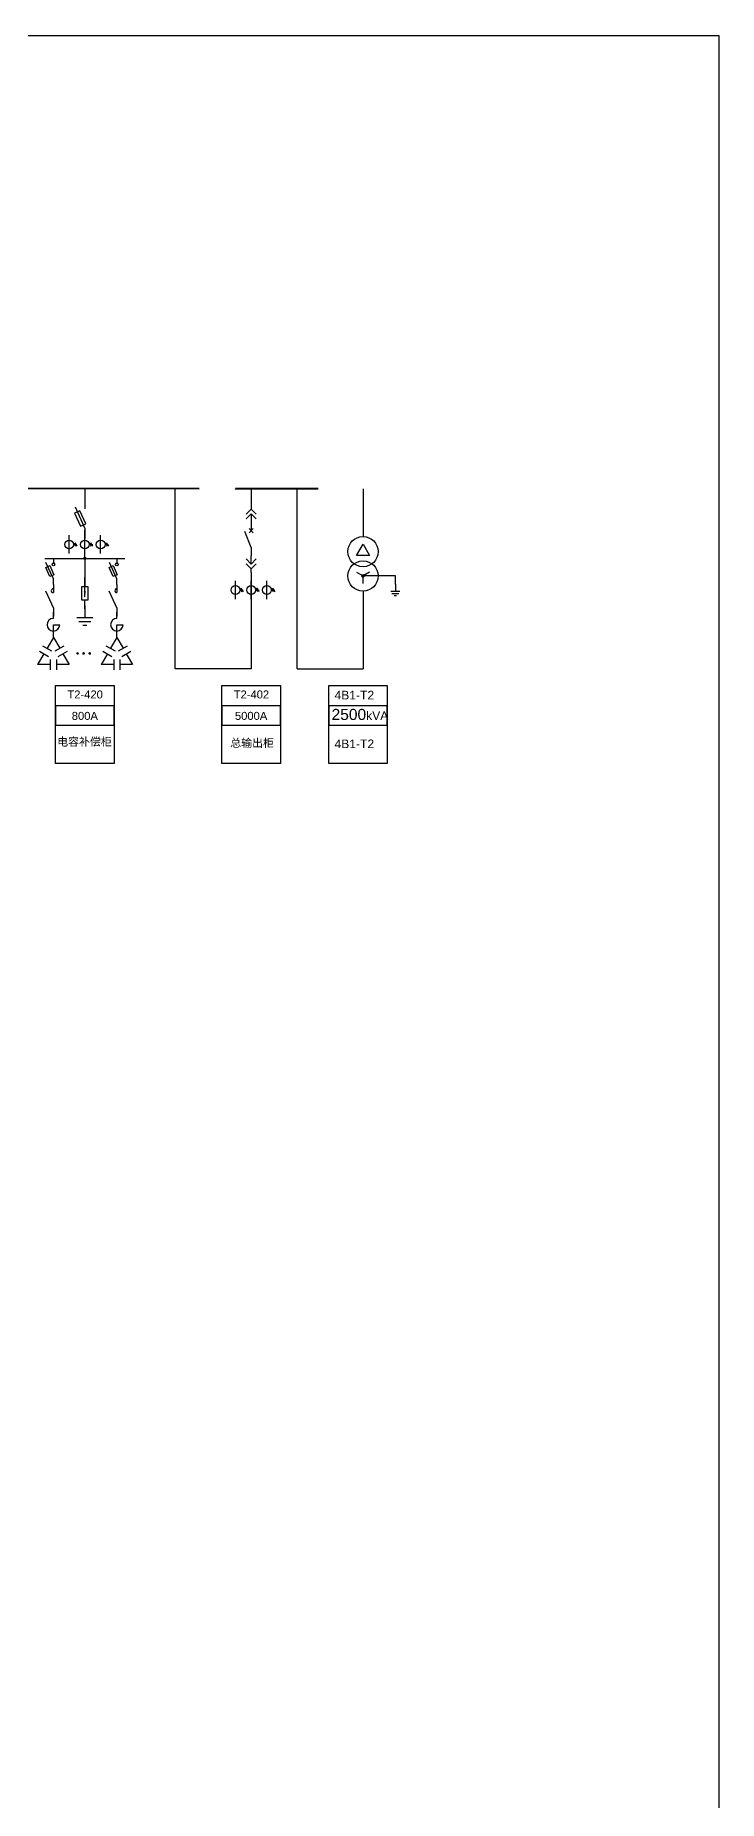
# Model space of a CAD drawing. Header units: millimetres. Extents: x -3460 to -460, y 6070 to 9130.
# Drawn here: x -1556.7 to -1495.8, y 6649.2 to 6806.5 of the extents above; entities that cross this region are included whole.
import ezdxf
from ezdxf.enums import TextEntityAlignment as Align

# ---------------------------------------------------------------- set-up
doc = ezdxf.new("R2010")
doc.units = ezdxf.units.MM
doc.header["$LTSCALE"] = 1000
doc.header["$MEASUREMENT"] = 0
doc.linetypes.add('CENTER', pattern=[2, 1.25, -0.25, 0.25, -0.25])
doc.linetypes.add('CONTINOUS', pattern=[0])
doc.styles.get("Standard").update_dxf_attribs({"font": 'arial.ttf'})

# ---------------------------------------------------------------- blocks, each defined once
blk = doc.blocks.new('DYDQAA05')
at = {"color": 0}
blk.add_lwpolyline([(0, 0), (0, -7)], dxfattribs=at)
blk = doc.blocks.new('DYDQAA03')
at = {"color": 0}
for points in [[(0, 0), (0, -1.5)], [(-2.12, -3.62), (0, -1.5)], [(-2.12, -5.62), (0, -3.5)], [(2.12, -3.62), (0, -1.5)], [(2.12, -5.62), (0, -3.5)], [(0, -3.5), (0, -7)]]:
    blk.add_lwpolyline(points, dxfattribs=at)
blk = doc.blocks.new('DYDQAA09')
at = {"color": 0}
blk.add_lwpolyline([(0, 0), (0, -3.5)], dxfattribs=at)
blk.add_lwpolyline([(0, 0), (0, -3.5)], dxfattribs=at)
blk.add_lwpolyline([(0, 0), (0, -3.5)], dxfattribs=at)
blk.add_lwpolyline([(0, 0), (0, -3.5)], dxfattribs=at)
blk.add_lwpolyline([(0, 0), (0, -3.5)], dxfattribs=at)
blk.add_lwpolyline([(0, 0), (0, -3.5)], dxfattribs=at)
blk.add_lwpolyline([(0, 0), (0, -3.5)], dxfattribs=at)
blk.add_lwpolyline([(0, 0), (0, -3.5)], dxfattribs=at)
blk.add_lwpolyline([(0, 0), (0, -3.5)], dxfattribs=at)
blk = doc.blocks.new('DYDQ0201')
at = {"color": 0}
for points in [[(0.86, -0.86), (-0.86, 0.86)], [(-0.86, -0.86), (0.86, 0.86)], [(0, -7), (-2.61, -0.37)]]:
    blk.add_lwpolyline(points, dxfattribs=at)
blk = doc.blocks.new('DYDQAA04')
at = {"color": 0}
for points in [[(0, -3.5), (0, 0)], [(-2.12, -1.38), (0, -3.5)], [(-2.12, -3.38), (0, -5.5)], [(2.12, -1.38), (0, -3.5)], [(2.12, -3.38), (0, -5.5)], [(0, -7), (0, -5.5)]]:
    blk.add_lwpolyline(points, dxfattribs=at)
blk = doc.blocks.new('A$C03DD39B5')
for p, q in [((417, 475), (283, 392)), ((417, 422), (283, 339)), ((350, 333), (350, 467))]:
    blk.add_line(p, q)
blk.add_lwpolyline([(700, 167), (0, 167)])
blk.add_circle((350, 167), 167)
blk = doc.blocks.new('$element$00000530')
for points in [[(-0.291, -0.342), (-0.139, -0.275), (0.017, -0.625), (-0.136, -0.693), (-0.291, -0.342)], [(0, -1), (0, -0.78), (-0.283, -0.152)], [(-0.05, -0.183), (0.05, -0.183)], [(0, 0), (0, -0.183)]]:
    blk.add_lwpolyline(points)
blk.add_circle((0, -0.233), 0.05)
at = {"flags": 9}
blk.add_attdef('S', (0, 0), '', height=0.00000667, dxfattribs=at)
blk = doc.blocks.new('M_M4')
blk.add_line((-0.25, -0.2), (0, -0.75))
for points in [[(0, 0), (0, -0.25)], [(0, -0.75), (0, -1)]]:
    blk.add_lwpolyline(points)
blk.add_arc((-0.008, -0.192), 0.0589, 81.8699, 278.1301)
at = {"width": 0.8, "flags": 9}
blk.add_attdef('S', (0.25, -0.5), '', height=0.2, dxfattribs=at)
blk = doc.blocks.new('M_M23')
for p, q in [((0, -0.5), (-0.25, -0.5)), ((0, -0.25), (0, -0.5))]:
    blk.add_line(p, q)
for points in [[(0, 0), (0, -0.25)], [(0, -0.75), (0, -1)]]:
    blk.add_lwpolyline(points)
blk.add_arc((0, -0.5), 0.25, 270, 180)
at = {"width": 0.8, "flags": 9}
blk.add_attdef('S', (0.25, -0.5), '', height=0.2, dxfattribs=at)
blk = doc.blocks.new('M_M44IVD')
for points in [[(0, 0), (-0.2, -0.346)], [(0, 0), (0.2, -0.346)], [(-0.3, -0.52), (-0.5, -0.866)], [(-0.444, -0.436), (-0.156, -0.603)], [(-0.344, -0.263), (-0.056, -0.43)], [(0.056, -0.43), (0.344, -0.263)], [(0.156, -0.603), (0.444, -0.436)], [(0.3, -0.52), (0.5, -0.866)], [(-0.1, -0.866), (-0.5, -0.866)], [(-0.1, -0.699), (-0.1, -1.033)], [(0.1, -0.699), (0.1, -1.033)], [(0.5, -0.866), (0.1, -0.866)]]:
    blk.add_lwpolyline(points)
at = {"width": 0.8, "flags": 9}
blk.add_attdef('S', (0.25, -0.5), '', height=0.2, dxfattribs=at)
blk = doc.blocks.new('M_M17')
for p, q in [((-0.1, -0.717), (-0.1, -0.283)), ((-0.1, -0.283), (0.1, -0.283)), ((0, -0.383), (0, -0.717)), ((0.1, -0.283), (0.1, -0.717)), ((0.1, -0.717), (-0.1, -0.717))]:
    blk.add_line(p, q)
for points in [[(0, 0), (0, -0.283)], [(0, -0.717), (0, -1)]]:
    blk.add_lwpolyline(points)
for points in [[(-0.033, -0.567), (0.033, -0.567), (0, -0.367), (0.033, -0.567)], [(0.033, -0.567), (0, -0.367), (-0.033, -0.567), (0.033, -0.567)], [(0, -0.367), (-0.033, -0.567), (0.033, -0.567), (0, -0.367)]]:
    blk.add_solid(points)
at = {"width": 0.8, "flags": 9}
blk.add_attdef('S', (0.25, -0.5), '', height=0.2, dxfattribs=at)
blk = doc.blocks.new('M_M24')
for p, q in [((-0.25, -0.375), (0.25, -0.375)), ((-0.1875, -0.5), (0.1875, -0.5)), ((-0.0625, -0.625), (0.0625, -0.625))]:
    blk.add_line(p, q)
blk.add_lwpolyline([(0, 0), (0, -0.375)])
at = {"width": 0.8, "flags": 9}
blk.add_attdef('S', (0.25, -0.5), '', height=0.2, dxfattribs=at)

msp = doc.modelspace()

# ---------------------------------------------------------------- linework, layer by layer
for p, q in [((-1544.21, 6750.04, -44804.56), (-1544.21, 6766.07, -44804.56)), ((-1533.34, 6750.04, -46589.94), (-1533.34, 6766.07, -44804.56)), ((-1527.48, 6766.07, -41979.02), (-1527.48, 6761.82, -46589.94)), ((-1528.07, 6760.13, -46589.94), (-1527.48, 6761.15, -46589.94)), ((-1528.07, 6760.13, -46589.94), (-1527.48, 6761.15, -46589.94)), ((-1527.48, 6761.15, -46589.94), (-1526.9, 6760.13, -46589.94)), ((-1555.06, 6759.87, -45778.87), (-1555.06, 6759.47, -45778.87)), ((-1552.26, 6759.96, -45778.87), (-1552.26, 6760.29, -45778.87)), ((-1526.9, 6760.13, -46589.94), (-1528.07, 6760.13, -46589.94)), ((-1537.44, 6757.83, -44804.56), (-1537.44, 6756.19, -44804.56)), ((-1528.07, 6758.64, -46589.94), (-1527.48, 6758.3, -46589.94)), ((-1527.49, 6758.41, -46589.94), (-1527.58, 6758.31, -46589.94)), ((-1527.45, 6758.4, -46589.94), (-1527.58, 6758.27, -46589.94)), ((-1527.53, 6758.4, -46589.94), (-1527.58, 6758.35, -46589.94)), ((-1527.43, 6758.39, -46589.94), (-1527.57, 6758.25, -46589.94)), ((-1527.41, 6758.37, -46589.94), (-1527.55, 6758.23, -46589.94)), ((-1527.4, 6758.36, -46589.94), (-1527.54, 6758.22, -46589.94)), ((-1527.38, 6758.32, -46589.94), (-1527.5, 6758.2, -46589.94)), ((-1526.9, 6758.64, -46589.94), (-1527.48, 6758.3, -46589.94)), ((-1527.38, 6758.3, -46589.94), (-1527.48, 6758.2, -46589.94)), ((-1527.48, 6757.63, -46589.94), (-1527.48, 6758.3, -46589.94)), ((-1524.6, 6758.3, -46589.94), (-1527.48, 6758.3, -46589.94)), ((-1537.44, 6756.19, -44804.56), (-1537.44, 6750.04, -44804.56)), ((-1527.48, 6756.95, -46589.94), (-1527.48, 6750.04, -46589.94)), ((-1525, 6756.95, -46589.94), (-1524.19, 6756.95, -46589.94)), ((-1524.9, 6756.75, -46589.94), (-1524.29, 6756.75, -46589.94)), ((-1524.7, 6756.55, -46589.94), (-1524.49, 6756.55, -46589.94)), ((-1537.44, 6750.04, -44804.56), (-1544.21, 6750.04, -44804.56)), ((-1533.34, 6750.04, -46589.94), (-1527.48, 6750.04, -46589.94))]:
    msp.add_line(p, q)
at = {"linetype": 'Continuous'}
for p, q in [((-1553.13, 6764.45, -45778.87), (-1552.26, 6762.52, -45778.87)), ((-1552.26, 6762.08, -45778.87), (-1552.26, 6762.37, -45778.87)), ((-1552.26, 6761.61, -45778.87), (-1552.26, 6762.25, -45778.87)), ((-1555.81, 6759.87, -45778.87), (-1548.7, 6759.87, -45778.87)), ((-1552.26, 6759.87, -45778.87), (-1552.26, 6757.4, -45778.87))]:
    msp.add_line(p, q, dxfattribs=at)
at = {"linetype": 'CENTER', "ltscale": 0.5}
msp.add_line((-1524.6, 6757.56, -46589.94), (-1524.6, 6758.3, -46589.94), dxfattribs=at)
at = {"color": 1, "lineweight": 30, "ltscale": 0.002916}
msp.add_lwpolyline([(-1850, 6806.47), (-1495.8, 6806.47), (-1495.8, 6491.47), (-1850, 6491.47)], close=True, dxfattribs=at)
at = {"color": 1, "lineweight": 40, "ltscale": 100}
for points, elevation in [([(-1542.09, 6766.07), (-1651.96, 6766.2), (-1651.96, 6766.2)], -45622.45), ([(-1531.47, 6766.07), (-1538.84, 6766.07), (-1538.84, 6766.07)], -45778.87)]:
    msp.add_lwpolyline(points, dxfattribs=dict(at, elevation=elevation))
at = {"linetype": 'Continuous', "elevation": -45778.87}
for points in [[(-1552.26, 6766.07), (-1552.26, 6764.28)], [(-1552.26, 6765.16), (-1552.26, 6764.28)], [(-1552.26, 6762.52), (-1552.26, 6761.65)]]:
    msp.add_lwpolyline(points, dxfattribs=at)
msp.add_lwpolyline([(-1552.64, 6762.73), (-1552.16, 6762.95), (-1552.69, 6764.11), (-1553.17, 6763.9)], close=True, dxfattribs=at)
at = {"elevation": -46589.94}
msp.add_lwpolyline([(-1524.6, 6757.56), (-1524.6, 6756.95)], dxfattribs=at)
at = {"lineweight": -2, "ltscale": 100, "elevation": -46065.14}
for points in [[(-1552.96, 6751.4, 0.117, 0.117, 1), (-1552.85, 6751.4, 0.117, 0.117, 1)], [(-1552.43, 6751.4, 0.117, 0.117, 1), (-1552.31, 6751.4, 0.117, 0.117, 1)], [(-1551.88, 6751.4, 0.117, 0.117, 1), (-1551.76, 6751.4, 0.117, 0.117, 1)]]:
    msp.add_lwpolyline(points, format="xyseb", close=True, dxfattribs=at)
for points, elevation in [([(-1554.86, 6748.55), (-1549.65, 6748.55), (-1549.65, 6741.6), (-1554.86, 6741.6)], -45622.5), ([(-1540.05, 6748.55), (-1534.84, 6748.55), (-1534.84, 6741.6), (-1540.05, 6741.6)], -45622.5), ([(-1530.54, 6748.55), (-1525.33, 6748.55), (-1525.33, 6741.6), (-1530.54, 6741.6)], -45050.25), ([(-1554.86, 6745), (-1549.65, 6745), (-1549.65, 6746.74), (-1554.86, 6746.74)], -45622.5), ([(-1540.05, 6745), (-1534.84, 6745), (-1534.84, 6746.74), (-1540.05, 6746.74)], -45622.5), ([(-1530.54, 6745), (-1525.33, 6745), (-1525.33, 6746.74), (-1530.54, 6746.74)], -45050.25)]:
    msp.add_lwpolyline(points, close=True, dxfattribs=dict(elevation=elevation))
at = {"linetype": 'CONTINOUS'}
for centre in [(-1527.48, 6760.47, -46589.94), (-1527.48, 6758.3, -46589.94)]:
    msp.add_circle(centre, 1.35, dxfattribs=at)
for centre, radius in [((-1552.26, 6759.87, -45778.87), 0.0936), ((-1527.48, 6758.3, -46589.94), 0.101)]:
    msp.add_circle(centre, radius)

# ---------------------------------------------------------------- block references
for name, p, xscale, yscale, zscale in [('DYDQAA05', (-1537.44, 6766.07, -47005.77), 0.2128954749704126, 0.2128954749704126, 0.2128954749704126), ('DYDQAA03', (-1537.44, 6764.58, -47005.77), 0.2128954749704126, 0.2128954749704126, 0.2128954749704126), ('DYDQ0201', (-1537.44, 6762.34, -47005.77), 0.2128954749704126, 0.2128954749704126, 0.2128954749704126), ('DYDQAA09', (-1537.44, 6763.09, -47005.77), 0.2128954749704126, 0.2128954749704126, 0.2128954749704126), ('DYDQAA09', (-1537.44, 6760.85, -47005.77), 0.2128954749704126, 0.2128954749704126, 0.2128954749704126), ('DYDQAA04', (-1537.44, 6760.11, -47005.77), 0.2128954749704126, 0.2128954749704126, 0.2128954749704126), ('M_M4', (-1555.06, 6757.53, -45778.87), 2.806650000002905, 2.806650000002905, 2.806650000002905), ('M_M4', (-1549.41, 6757.53, -45778.87), 2.806650000002905, 2.806650000002905, 2.806650000002905), ('DYDQAA09', (-1537.44, 6758.62, -47005.77), 0.2128954749704126, 0.2128954749704126, 0.2128954749704126), ('M_M24', (-1552.26, 6755.66, -45778.87), 2.806650000002905, 2.806650000002905, 2.806650000002905), ('M_M23', (-1555.06, 6752.83, -45778.87), -2.245320000002324, -2.245320000002324, 2.245320000002251), ('M_M23', (-1549.41, 6752.83, -45778.87), -2.245320000002324, -2.245320000002324, 2.245320000002251), ('M_M44IVD', (-1555.06, 6752.83, -45778.87), 2.806650000002905, 2.806650000002905, 2.806650000002905), ('M_M44IVD', (-1549.41, 6752.83, -45778.87), 2.806650000002905, 2.806650000002905, 2.806650000002905)]:
    msp.add_blockref(name, p, dxfattribs=dict(xscale=xscale, yscale=yscale, zscale=zscale))
at = {"linetype": 'Continuous', "xscale": 0.002338875, "yscale": 0.002338875, "zscale": 0.002338875, "rotation": 270}
for p in [(-1554.05, 6761.93, -45778.87), (-1552.65, 6761.93, -45778.87), (-1551.24, 6761.93, -45778.87), (-1539.24, 6757.87, -44804.56), (-1537.83, 6757.87, -44804.56), (-1536.43, 6757.87, -44804.56)]:
    msp.add_blockref('A$C03DD39B5', p, dxfattribs=at)
at = {"linetype": 'Continuous', "xscale": 2.338875, "yscale": 2.338875, "zscale": 2.338875}
for p in [(-1555.06, 6759.87, -45778.87), (-1549.41, 6759.87, -45778.87)]:
    msp.add_blockref('$element$00000530', p, dxfattribs=at)
at = {"xscale": 2.806650000002905, "yscale": 2.806650000002905, "zscale": 2.806650000002905, "rotation": 180}
msp.add_blockref('M_M17', (-1552.26, 6755.36, -45778.87), dxfattribs=at)

# ---------------------------------------------------------------- texts
at = {"lineweight": 0}
for s, p in [('T2-420', (-1552.23, 6747.39, -47005.77)), ('T2-402', (-1537.42, 6747.39, -47005.77)), ('800A', (-1552.26, 6745.48, -47005.77)), ('5000A', (-1537.45, 6745.48, -47005.77)), ('电容补偿柜', (-1552.29, 6743.17, -47005.77)), ('总输出柜', (-1537.36, 6743.06, -47005.77))]:
    msp.add_text(s, height=0.713, dxfattribs=at).set_placement(p, align=Align.CENTER)
at = {"width": 1.1343, "attachment_point": 1}
for s, insert, char_height in [('4B1-T2\\P', (-1530.02, 6748.07, -41050.29), 0.77), ('{\\H0.9x;2500\\H0.77778x;kVA', (-1530.28, 6746.46, -46338.63), 1.1), ('4B1-T2\\P', (-1530.02, 6743.73, -41050.29), 0.77)]:
    msp.add_mtext(s, dxfattribs=dict(at, insert=insert, char_height=char_height))

doc.saveas('drawing.dxf')
